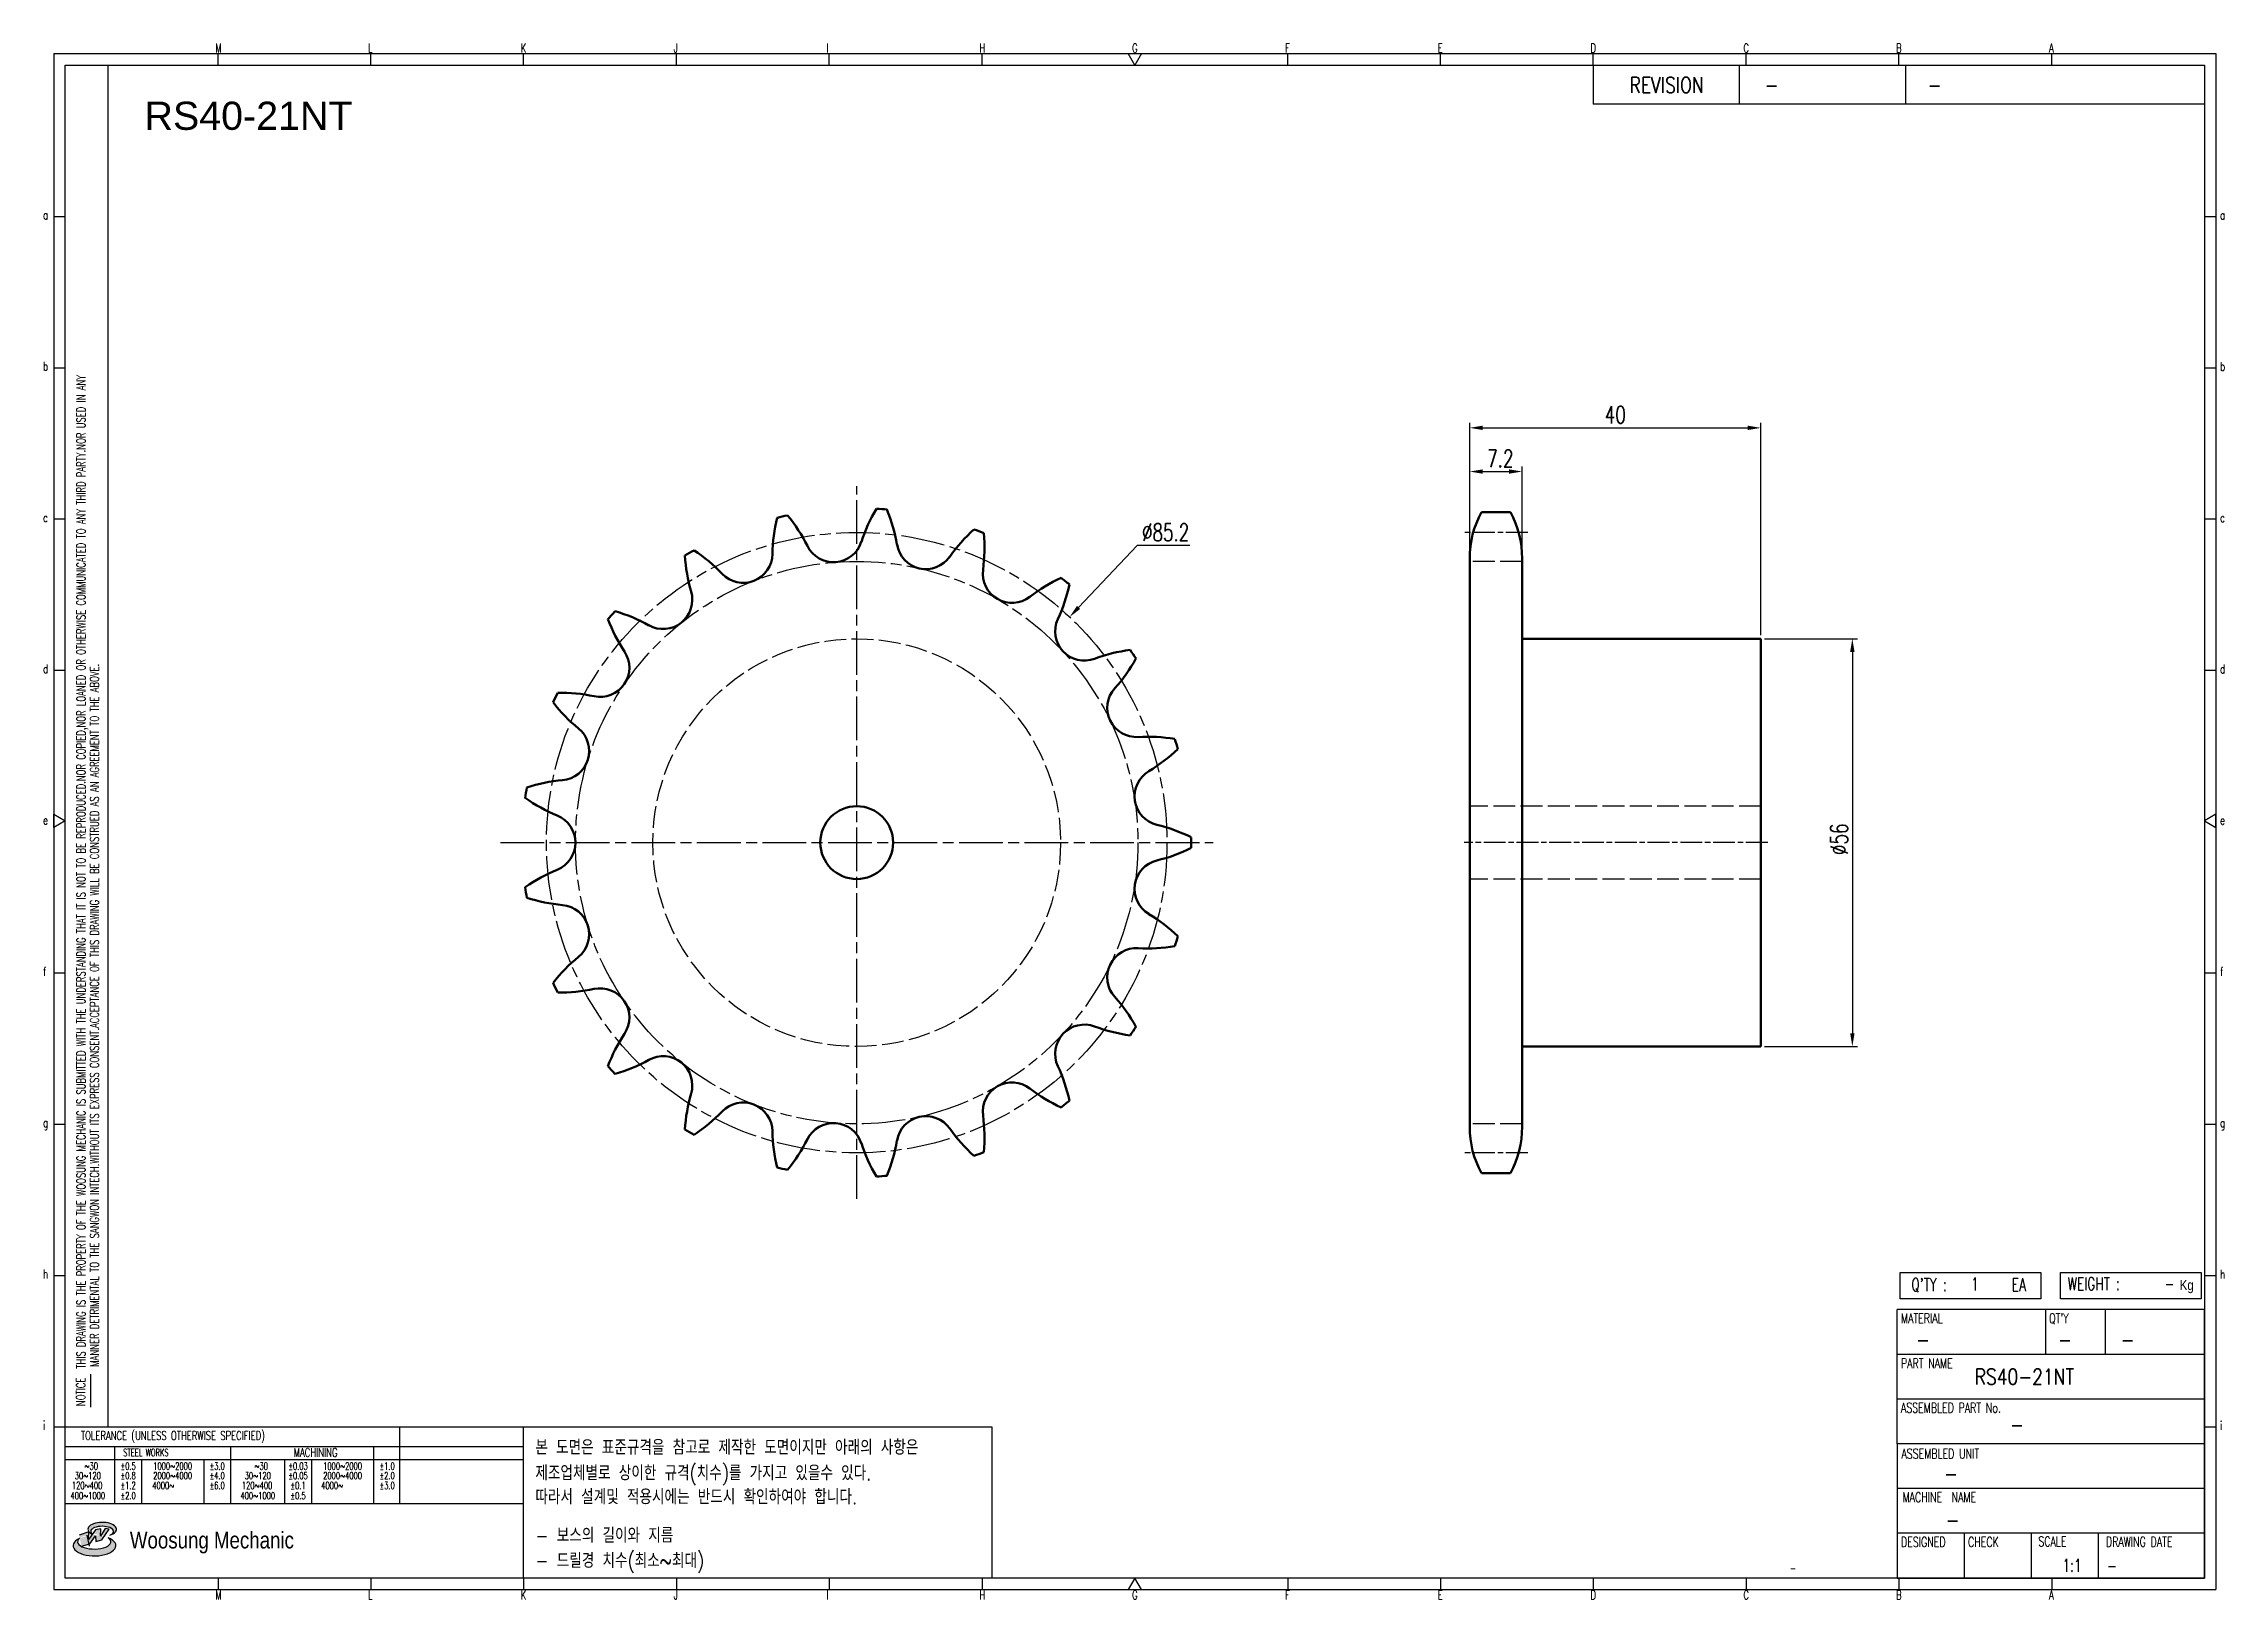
# Model space of a CAD drawing. Header units: millimetres. Extents: x -22172 to -21872, y 1083 to 1297.
import ezdxf
from ezdxf.enums import TextEntityAlignment as Align

# ---------------------------------------------------------------- set-up
doc = ezdxf.new("R2010")
doc.units = ezdxf.units.MM
for name, pattern in [('AM_ISO02W050', [7.5, 6, -1.5]), ('AM_ISO02W050x2', [3.75, 3, -0.75]), ('AM_ISO08W050', [18, 12, -1.5, 3, -1.5]), ('AM_ISO08W050x2', [9, 6, -0.75, 1.5, -0.75])]:
    doc.linetypes.add(name, pattern=pattern)
for name, color, linetype, lineweight in [('AM_0N', 7, 'Continuous', 50), ('AM_3N', 6, 'AM_ISO02W050', 25), ('AM_7', 4, 'AM_ISO08W050', 25), ('AM_7N', 4, 'AM_ISO08W050', 25)]:
    doc.layers.add(name, color=color, linetype=linetype, lineweight=lineweight)
for name, color, linetype in [('S-DIM', 7, 'Continuous'), ('TITLE', 7, 'Continuous'), ('도면레이아웃', 7, 'Continuous')]:
    doc.layers.add(name, color=color, linetype=linetype)
doc.styles.add('HAN', font='ROMANS.shx', dxfattribs={"width": 0.7, "bigfont": 'whgtxt.shx'})
doc.styles.add('HKD_ST2', font='romans.shx', dxfattribs={"width": 0.7, "height": 4, "bigfont": '@extfont2.shx'})
doc.styles.add('HSG', font='SIMPLEX.shx', dxfattribs={"width": 0.7, "bigfont": 'HSG.shx'})
doc.styles.add('ROMANS', font='romans.shx', dxfattribs={"width": 0.7, "bigfont": 'whgtxt.shx'})
doc.styles.add('SLDTEXTSTYLE4', font='arial.ttf', dxfattribs={"width": 0.8})
doc.styles.get("Standard").update_dxf_attribs({"font": 'arial.ttf'})
doc.dimstyles.new('APP3', dxfattribs={"dimtxt": 2.4, "dimasz": 1.8, "dimexe": 0.7, "dimexo": 0.5, "dimgap": 0.6, "dimtad": 1, "dimtoh": 1, "dimdec": 1, "dimrnd": 0.01, "dimzin": 9, "dimdsep": 46, "dimtxsty": 'HSG', "dimcen": 0, "dimclrd": 1, "dimclre": 1, "dimclrt": 256, "dimazin": 2, "dimtp": 1, "dimtm": 1, "dimtfac": 0.5, "dimtdec": 1, "dimtofl": 0, "dimtmove": 0, "dimatfit": 3, "dimfxl": 0, "dimtvp": 1, "dimtolj": 2, "dimlwd": -1, "dimlwe": -1, "dimarcsym": 0})
doc.dimstyles.new('APP3$0', dxfattribs={"dimtxt": 2.4, "dimasz": 1.8, "dimexe": 0.7, "dimexo": 0.5, "dimgap": 0.6, "dimtad": 1, "dimtoh": 1, "dimdec": 1, "dimrnd": 0.01, "dimzin": 9, "dimdsep": 46, "dimtxsty": 'HSG', "dimcen": 0, "dimclrd": 1, "dimclre": 1, "dimclrt": 256, "dimazin": 2, "dimtp": 1, "dimtm": 1, "dimtfac": 0.5, "dimtdec": 1, "dimtofl": 0, "dimtmove": 0, "dimatfit": 3, "dimfxl": 0, "dimtvp": 1, "dimtolj": 2, "dimlwd": -1, "dimlwe": -1, "dimarcsym": 0})

# ---------------------------------------------------------------- blocks, each defined once
blk = doc.blocks.new('SUYWSHJH')
at = {"layer": '도면레이아웃'}
h = blk.add_hatch(color=10, dxfattribs=at)
h.paths.add_polyline_path([(1.544, 35.177), (1.554, 34.966), (1.779, 35.034), (2.054, 35.422), (1.908, 35.446), (1.728, 35.167), (1.741, 35.439), (1.547, 35.405), (1.292, 35.041), (1.295, 35.33), (0.943, 35.208), (1.03, 34.8), (1.336, 34.885)])
edge = h.paths.add_edge_path()
edge.add_ellipse((1.795, 35.421), major_axis=(-0.53, 0), ratio=0.487785, start_angle=122.36065, end_angle=403.39574)
edge.add_line((1.411, 35.244), (1.419, 35.261))
edge.add_ellipse((1.798, 35.344), major_axis=(-0.423, 0), ratio=0.444396, start_angle=131.58977, end_angle=386.19408, ccw=False)
edge = h.paths.add_edge_path()
edge.add_ellipse((1.512, 34.815), major_axis=(-0.793, 0), ratio=0.480113, start_angle=314.67633, end_angle=590.85213)
edge.add_ellipse((1.501, 34.958), major_axis=(-0.62, 0), ratio=0.43311, start_angle=331.7024, end_angle=574.42495, ccw=False)
for p, q in [((0, 90.118), (80.15, 90.118)), ((0, 90.118), (0, 33.191)), ((6.089, 89.693), (6.089, 90.118)), ((11.753, 89.693), (11.753, 90.118)), ((17.418, 89.693), (17.418, 90.118)), ((23.082, 89.693), (23.082, 90.118)), ((28.746, 89.693), (28.746, 90.118)), ((34.411, 89.693), (34.411, 90.118)), ((45.739, 89.693), (45.739, 90.118)), ((51.404, 89.693), (51.404, 90.118)), ((57.068, 89.693), (57.068, 90.118)), ((62.732, 89.693), (62.732, 90.118)), ((68.397, 89.693), (68.397, 90.118)), ((74.061, 89.693), (74.061, 90.118)), ((80.15, 90.118), (80.15, 33.191)), ((0, 84.085), (0.425, 84.085)), ((79.725, 84.085), (80.15, 84.085)), ((0, 78.478), (0.425, 78.478)), ((79.725, 78.478), (80.15, 78.478)), ((0, 72.87), (0.425, 72.87)), ((79.725, 72.87), (80.15, 72.87)), ((0, 67.262), (0.425, 67.262)), ((79.725, 67.262), (80.15, 67.262)), ((0, 56.047), (0.425, 56.047)), ((79.725, 56.047), (80.15, 56.047)), ((0, 50.439), (0.425, 50.439)), ((79.725, 50.439), (80.15, 50.439)), ((0, 44.832), (0.425, 44.832)), ((79.725, 44.832), (80.15, 44.832)), ((1.377, 39.947), (1.377, 41.174)), ((0, 39.224), (0.425, 39.224)), ((79.725, 39.224), (80.15, 39.224)), ((0, 33.191), (80.15, 33.191)), ((6.089, 33.616), (6.089, 33.191)), ((11.753, 33.616), (11.753, 33.191)), ((17.418, 33.616), (17.418, 33.191)), ((23.082, 33.616), (23.082, 33.191)), ((28.746, 33.616), (28.746, 33.191)), ((34.411, 33.616), (34.411, 33.191)), ((45.739, 33.616), (45.739, 33.191)), ((51.404, 33.616), (51.404, 33.191)), ((57.068, 33.616), (57.068, 33.191)), ((62.732, 33.616), (62.732, 33.191)), ((68.397, 33.616), (68.397, 33.191)), ((74.061, 33.616), (74.061, 33.191))]:
    blk.add_line(p, q)
at = {"color": 2}
for p, q in [((2.017, 39.224), (2.017, 89.693)), ((0.425, 39.224), (17.418, 39.224)), ((12.816, 39.224), (12.816, 36.382)), ((17.418, 33.616), (17.418, 39.224)), ((0.425, 38.487), (17.418, 38.487)), ((0.425, 38.012), (17.418, 38.012)), ((2.257, 38.487), (2.257, 36.382)), ((3.257, 38.012), (3.257, 36.382)), ((5.557, 38.012), (5.557, 36.382)), ((6.557, 38.5), (6.557, 36.382)), ((8.557, 38.012), (8.557, 36.382)), ((9.557, 38.026), (9.557, 36.382)), ((11.857, 38.487), (11.857, 36.382)), ((0.425, 36.382), (17.418, 36.382))]:
    blk.add_line(p, q, dxfattribs=at)
at = {"color": 6, "ltscale": 0.5}
for p, q in [((57.068, 89.693), (57.068, 88.246)), ((62.47, 89.693), (62.47, 88.246)), ((68.635, 89.693), (68.635, 88.246)), ((79.725, 88.246), (57.068, 88.246)), ((68.336, 38.59), (68.336, 43.563)), ((79.725, 43.563), (68.336, 43.563)), ((73.827, 43.563), (73.827, 41.905)), ((76.037, 43.563), (76.037, 41.905)), ((79.725, 38.59), (79.725, 43.563)), ((79.725, 41.905), (68.336, 41.905)), ((79.725, 40.248), (68.336, 40.248)), ((68.336, 38.59), (68.336, 33.616)), ((79.725, 38.59), (68.336, 38.59)), ((79.725, 33.616), (79.725, 38.59)), ((79.725, 36.932), (68.336, 36.932)), ((79.725, 35.274), (68.336, 35.274)), ((70.822, 33.616), (70.822, 35.274)), ((73.309, 33.616), (73.309, 35.274)), ((75.796, 33.616), (75.796, 35.274)), ((68.336, 33.616), (79.725, 33.616))]:
    blk.add_line(p, q, dxfattribs=at)
for points in [[(40.075, 89.693), (39.83, 90.118), (40.32, 90.118)], [(0.425, 89.693), (79.725, 89.693), (79.725, 33.616), (0.425, 33.616)], [(0.425, 61.679), (0, 61.433), (0, 61.924)], [(79.725, 61.679), (80.15, 61.433), (80.15, 61.924)], [(40.075, 33.616), (39.83, 33.191), (40.32, 33.191)]]:
    blk.add_lwpolyline(points, close=True)
at = {"layer": 'TITLE', "color": 20}
for p, q in [((68.449, 43.961), (68.449, 44.936)), ((68.449, 44.936), (73.654, 44.936)), ((73.654, 44.936), (73.654, 43.961)), ((74.39, 43.961), (74.39, 44.936)), ((74.39, 44.936), (79.595, 44.936)), ((79.595, 44.936), (79.595, 43.961)), ((73.654, 43.961), (68.449, 43.961)), ((79.595, 43.961), (74.39, 43.961))]:
    blk.add_line(p, q, dxfattribs=at)
at = {"layer": '도면레이아웃'}
for p, q in [((1.295, 35.33), (0.943, 35.208)), ((1.03, 34.8), (1.336, 34.885)), ((1.224, 35.208), (1.311, 34.8)), ((1.224, 35.208), (1.224, 35.208)), ((1.547, 35.405), (1.292, 35.041)), ((1.292, 35.041), (1.295, 35.33)), ((1.336, 34.885), (1.544, 35.177)), ((1.419, 35.261), (1.411, 35.244)), ((1.544, 35.177), (1.554, 34.966)), ((1.741, 35.439), (1.547, 35.405)), ((1.554, 34.966), (1.779, 35.034)), ((1.908, 35.446), (1.728, 35.167)), ((1.728, 35.167), (1.741, 35.439)), ((1.779, 35.034), (2.054, 35.422)), ((2.054, 35.422), (1.908, 35.446))]:
    blk.add_line(p, q, dxfattribs=at)
for centre, major_axis, ratio, start_param, end_param in [((1.795, 35.421), (-0.53, 0), 0.487785, 2.135596, 7.040584), ((1.512, 34.815), (-0.793, 0), 0.480113, 5.492138, 10.312315), ((1.501, 34.958), (-0.62, 0), 0.43311, 5.789299, 10.025607), ((1.798, 35.344), (-0.423, 0), 0.444396, 2.296675, 6.740358)]:
    blk.add_ellipse(centre, major_axis=major_axis, ratio=ratio, start_param=start_param, end_param=end_param, dxfattribs=at)
at = {"color": 4, "style": 'HKD_ST2', "width": 0.7}
for s, p in [('M', (5.988, 90.164)), ('L', (11.652, 90.164)), ('K', (17.316, 90.164)), ('J', (22.981, 90.164)), ('I', (28.645, 90.164)), ('H', (34.309, 90.164)), ('G', (39.974, 90.164)), ('F', (45.638, 90.164)), ('E', (51.302, 90.164)), ('D', (56.967, 90.164)), ('C', (62.631, 90.164)), ('B', (68.295, 90.164)), ('A', (73.96, 90.164)), ('a', (-0.395, 83.976)), ('a', (80.305, 83.97)), ('b', (-0.395, 78.368)), ('b', (80.305, 78.362)), ('c', (-0.395, 72.76)), ('c', (80.305, 72.754)), ('d', (-0.395, 67.153)), ('d', (80.305, 67.147)), ('e', (-0.395, 61.545)), ('e', (80.305, 61.539)), ('f', (-0.395, 55.937)), ('f', (80.305, 55.931)), ('g', (-0.395, 50.33)), ('g', (80.305, 50.324)), ('h', (-0.395, 44.722)), ('h', (80.305, 44.716)), ('i', (-0.395, 39.114)), ('i', (80.305, 39.108)), ('M', (5.988, 32.824)), ('L', (11.652, 32.824)), ('K', (17.316, 32.824)), ('J', (22.981, 32.824)), ('I', (28.645, 32.824)), ('H', (34.309, 32.824)), ('G', (39.974, 32.824)), ('F', (45.638, 32.824)), ('E', (51.302, 32.824)), ('D', (56.967, 32.824)), ('C', (62.631, 32.824)), ('B', (68.295, 32.824)), ('A', (73.96, 32.824))]:
    blk.add_text(s, height=0.326, dxfattribs=at).set_placement(p)
for s, height, style, width, p in [('REVISION', 0.5806, 'HAN', 0.8, (58.415, 88.664)), ('-', 0.581, 'HAN', 0.8, (63.426, 88.664)), ('-', 0.581, 'HAN', 0.8, (69.468, 88.664)), ("Q'TY : ", 0.4746, 'HKD_ST2', 0.7, (68.857, 44.253)), ('1', 0.475, 'HKD_ST2', 0.7, (71.071, 44.275)), ('EA', 0.4746, 'HKD_ST2', 0.7, (72.578, 44.253)), ('WEIGHT : ', 0.4746, 'HKD_ST2', 0.7, (74.65, 44.286)), ('-', 0.581, 'HAN', 0.8, (69.029, 42.157)), ('-', 0.581, 'HAN', 0.8, (74.289, 42.157)), ('-', 0.581, 'HAN', 0.8, (76.623, 42.157)), ('-', 0.581, 'HAN', 0.8, (72.515, 39.013)), ('-', 0.581, 'HAN', 0.8, (70.067, 37.189)), ('-', 0.581, 'HAN', 0.8, (70.126, 35.48)), ('1:1', 0.4746, 'HKD_ST2', 0.7, (74.458, 33.848)), ('-', 0.475, 'HKD_ST2', 0.7, (76.112, 33.837))]:
    blk.add_text(s, height=height, dxfattribs=dict(style=style, width=width)).set_placement(p)
at = {"color": 6, "style": 'HKD_ST2', "width": 0.7}
for s, p in [(' THIS DRAWING IS THE PROPERTY OF THE WOOSUNG MECHANIC IS SUBMITTED WITH THE UNDERSTANDING THAT IT IS NOT TO BE REPRODUCED.NOR COPIED,NOR LOANED OR OTHERWISE COMMUNICATED TO ANY THIRD PARTY.NOR USED IN ANY', (1.173, 41.217)), ('MANNER DETRIMENTAL TO THE SANGWON INTECH.WITHOUT ITS EXPRESS CONSENT.ACCEPTANCE OF THIS DRAWING WILL BE CONSTRUED AS AN AGREEMENT TO THE ABOVE.', (1.672, 41.447))]:
    blk.add_text(s, height=0.326266, rotation=90, dxfattribs=at).set_placement(p)
at = {"style": 'HKD_ST2', "width": 0.7}
blk.add_text('-', height=0.475, dxfattribs=at).set_placement((78.613, 44.286), align=Align.RIGHT)
at = {"color": 4, "style": 'HKD_ST2', "width": 0.7}
for s, height, p in [('MATERIAL', 0.3651, (68.474, 43.425)), ("QT'Y", 0.3651, (73.965, 43.425)), ('PART NAME', 0.3651, (68.474, 41.756)), ('ASSEMBLED PART No.', 0.36511, (68.474, 40.109)), ('ASSEMBLED UNIT', 0.36511, (68.49, 38.408)), ('MACHINE  NAME', 0.36511, (68.532, 36.794)), ('DESIGNED', 0.3651, (68.474, 35.136)), ('CHECK', 0.3651, (70.961, 35.136)), ('SCALE', 0.3651, (73.566, 35.153)), ('DRAWING DATE', 0.36511, (76.071, 35.141))]:
    blk.add_text(s, height=height, dxfattribs=at).set_placement(p, align=Align.TOP_LEFT)
at = {"style": 'HKD_ST2', "width": 0.7}
blk.add_text('NOTICE', height=0.3263, rotation=90, dxfattribs=at).set_placement((1.163, 39.988))
for s, height, style, width, p in [('TOLERANCE (UNLESS OTHERWISE SPECIFIED)', 0.32627, 'HKD_ST2', 0.7, (4.417, 38.896)), ('-', 0.326, 'ROMANS', 0.65, (64.469, 33.975))]:
    blk.add_text(s, height=height, dxfattribs=dict(style=style, width=width)).set_placement(p, align=Align.MIDDLE_CENTER)
at = {"color": 4, "style": 'HKD_ST2', "width": 0.7}
for s, height, p in [('STEEL WORKS', 0.26101, (3.416, 38.268)), ('MACHINING', 0.3263, (9.707, 38.27)), ('%%P0.5', 0.261, (2.757, 37.762)), ('%%P0.8', 0.261, (2.757, 37.411)), ('%%P3.0', 0.261, (6.057, 37.762)), ('%%P4.0', 0.261, (6.057, 37.411)), ('%%P0.03', 0.261, (9.057, 37.762)), ('%%P0.05', 0.261, (9.057, 37.411)), ('%%P1.0', 0.261, (12.357, 37.762)), ('%%P2.0', 0.261, (12.357, 37.411)), ('%%P1.2', 0.261, (2.757, 37.045)), ('%%P2.0', 0.261, (2.757, 36.67)), ('%%P6.0', 0.261, (6.057, 37.045)), ('%%P0.1', 0.261, (9.057, 37.045)), ('%%P0.5', 0.261, (9.057, 36.67)), ('%%P3.0', 0.261, (12.357, 37.045))]:
    blk.add_text(s, height=height, dxfattribs=at).set_placement(p, align=Align.MIDDLE)
for s, height, p in [('30%%126120', 0.261, (1.263, 37.411)), ('%%12630', 0.261, (1.389, 37.762)), ('2000%%1264000', 0.26101, (4.407, 37.411)), ('1000%%1262000', 0.26101, (4.407, 37.762)), ('30%%126120', 0.261, (7.563, 37.411)), ('%%12630', 0.261, (7.689, 37.762)), ('2000%%1264000', 0.26101, (10.707, 37.411)), ('1000%%1262000', 0.26101, (10.707, 37.762)), ('400%%1261000', 0.26101, (1.263, 36.67)), ('120%%126400', 0.26101, (1.237, 37.045)), ('4000%%126', 0.261, (4.061, 37.045)), ('400%%1261000', 0.26101, (7.563, 36.67)), ('120%%126400', 0.26101, (7.537, 37.045)), ('4000%%126', 0.261, (10.321, 37.045))]:
    blk.add_text(s, height=height, dxfattribs=at).set_placement(p, align=Align.MIDDLE_CENTER)
at = {"color": 1, "style": 'SLDTEXTSTYLE4', "width": 0.8}
blk.add_text('Woosung Mechanic', height=0.61957, dxfattribs=at).set_placement((2.822, 34.711))
at = {"layer": 'TITLE', "width": 0.8}
blk.add_text('Kg', height=0.3789, dxfattribs=at).set_placement((78.807, 44.286))
blk = doc.blocks.new('*D122')
at = {"layer": 'Defpoints', "color": 0, "transparency": 16777216}
for p in [(-22030.66, 1217.78), (-22089.14, 1155.8)]:
    blk.add_point(p, dxfattribs=at)
at = {"layer": 'S-DIM', "color": 1, "transparency": 16777216}
for p, q in [((-22021.39, 1227.62), (-22029.43, 1219.09)), ((-22014.15, 1227.62), (-22021.39, 1227.62))]:
    blk.add_line(p, q, dxfattribs=at)
blk.add_solid([(-22029.65, 1219.3), (-22029.21, 1218.89), (-22030.66, 1217.78)], dxfattribs=at)
at = {"layer": 'S-DIM', "transparency": 16777216, "insert": (-22017.47, 1229.42), "char_height": 2.4, "attachment_point": 5, "style": 'HSG'}
blk.add_mtext('\\A2;∅85.2', dxfattribs=at)
blk = doc.blocks.new('*D123')
at = {"layer": 'Defpoints', "color": 0, "transparency": 16777216}
for p in [(-21968.51, 1237.76), (-21975.71, 1225.42), (-21968.51, 1225.8)]:
    blk.add_point(p, dxfattribs=at)
at = {"layer": 'S-DIM', "color": 1, "transparency": 16777216}
for p, q in [((-21975.71, 1225.92), (-21975.71, 1238.46)), ((-21973.91, 1237.76), (-21970.31, 1237.76)), ((-21968.51, 1226.3), (-21968.51, 1238.46))]:
    blk.add_line(p, q, dxfattribs=at)
for points in [[(-21973.91, 1238.06), (-21973.91, 1237.46), (-21975.71, 1237.76)], [(-21970.31, 1238.06), (-21970.31, 1237.46), (-21968.51, 1237.76)]]:
    blk.add_solid(points, dxfattribs=at)
at = {"layer": 'S-DIM', "transparency": 16777216, "insert": (-21971.5, 1239.56), "char_height": 2.4, "attachment_point": 5, "style": 'HSG'}
blk.add_mtext('\\A2;7.2', dxfattribs=at)
blk = doc.blocks.new('*D124')
at = {"layer": 'Defpoints', "color": 0, "transparency": 16777216}
for p in [(-21935.71, 1243.76), (-21975.71, 1225.42), (-21935.71, 1214.79)]:
    blk.add_point(p, dxfattribs=at)
at = {"layer": 'S-DIM', "color": 1, "transparency": 16777216}
for p, q in [((-21975.71, 1225.92), (-21975.71, 1244.46)), ((-21973.91, 1243.76), (-21937.51, 1243.76)), ((-21935.71, 1215.29), (-21935.71, 1244.46))]:
    blk.add_line(p, q, dxfattribs=at)
for points in [[(-21973.91, 1244.06), (-21973.91, 1243.46), (-21975.71, 1243.76)], [(-21937.51, 1244.06), (-21937.51, 1243.46), (-21935.71, 1243.76)]]:
    blk.add_solid(points, dxfattribs=at)
at = {"layer": 'S-DIM', "transparency": 16777216, "insert": (-21955.71, 1245.56), "char_height": 2.4, "attachment_point": 5, "style": 'HSG'}
blk.add_mtext('\\A2;40', dxfattribs=at)
blk = doc.blocks.new('*D125')
at = {"layer": 'Defpoints', "color": 0, "transparency": 16777216}
for p in [(-21935.71, 1214.79), (-21935.71, 1158.79), (-21923.15, 1158.79)]:
    blk.add_point(p, dxfattribs=at)
at = {"layer": 'S-DIM', "color": 1, "transparency": 16777216}
for p, q in [((-21935.21, 1214.79), (-21922.45, 1214.79)), ((-21923.15, 1212.99), (-21923.15, 1160.59)), ((-21935.21, 1158.79), (-21922.45, 1158.79))]:
    blk.add_line(p, q, dxfattribs=at)
for points in [[(-21923.45, 1212.99), (-21922.85, 1212.99), (-21923.15, 1214.79)], [(-21923.45, 1160.59), (-21922.85, 1160.59), (-21923.15, 1158.79)]]:
    blk.add_solid(points, dxfattribs=at)
at = {"layer": 'S-DIM', "transparency": 16777216, "insert": (-21924.95, 1187.25), "char_height": 2.4, "attachment_point": 5, "rotation": 90, "style": 'HSG'}
blk.add_mtext('\\A2;%%c56', dxfattribs=at)

msp = doc.modelspace()

# ---------------------------------------------------------------- linework, layer by layer
at = {"color": 4}
msp.add_lwpolyline([(-22105.65, 1106.57), (-22041.33, 1106.57), (-22041.33, 1085.79), (-22105.65, 1085.79)], close=True, dxfattribs=at)
at = {"layer": 'AM_0N'}
for p, q in [((-21974.09, 1232.2), (-21970.12, 1232.2)), ((-21975.71, 1225.8), (-21975.71, 1147.78)), ((-21968.51, 1225.8), (-21968.51, 1147.78)), ((-21968.51, 1214.79), (-21935.71, 1214.79)), ((-21935.71, 1214.79), (-21935.71, 1158.79)), ((-21968.51, 1158.79), (-21935.71, 1158.79)), ((-21974.09, 1141.38), (-21970.12, 1141.38))]:
    msp.add_line(p, q, dxfattribs=at)
msp.add_circle((-22059.9, 1186.79), 5, dxfattribs=at)
for centre, radius, start, end in [((-22049.53, 1226.17), 21.94, 166.1662, 179.2857), ((-22059.9, 1186.79), 45.94, 101.9493, 103.7649), ((-22086.33, 1217.77), 21.94, 26.4286, 39.5481), ((-22038.38, 1221.36), 21.94, 149.0233, 162.1429), ((-22059.9, 1186.79), 45.94, 84.8065, 86.6221), ((-22076.03, 1224.18), 21.94, 9.2857, 22.4053), ((-21962.21, 1225.8), 13.5, 151.7009, 180), ((-21982.01, 1225.8), 13.5, 0, 28.2991), ((-22063.09, 1229.32), 4.01, 206.4286, 342.1429), ((-22029.15, 1213.48), 21.94, 131.8804, 145), ((-22059.9, 1186.79), 45.94, 67.6636, 69.4792), ((-22064.29, 1227.27), 21.94, 352.1429, 5.2624), ((-22059.9, 1186.79), 45.94, 119.0922, 120.9078), ((-22061.59, 1227.48), 21.94, 183.309, 196.4286), ((-22094.29, 1208.6), 21.94, 43.5714, 56.691), ((-22075.48, 1226.49), 4.01, 223.5714, 359.2857), ((-22050.41, 1228.37), 4.01, 189.2857, 325), ((-22038.58, 1223.73), 4.01, 172.1429, 307.8571), ((-22022.65, 1203.23), 21.94, 114.7376, 127.8571), ((-22052.16, 1226.77), 21.94, 335, 348.1196), ((-22059.9, 1186.79), 45.94, 50.5208, 52.3364), ((-22086.49, 1220.14), 4.01, 240.7143, 16.4286), ((-22059.9, 1186.79), 45.94, 136.2351, 138.0507), ((-22073.51, 1225.17), 21.94, 200.4519, 213.5714), ((-22099.19, 1197.5), 21.94, 60.7143, 73.8338), ((-22028.64, 1215.8), 4.01, 155, 290.7143), ((-22019.46, 1191.52), 21.94, 97.5947, 110.7143), ((-22059.9, 1186.79), 45.94, 33.3779, 35.1935), ((-22095.14, 1210.82), 4.01, 257.8571, 33.5714), ((-22040.73, 1222.71), 21.94, 317.8571, 330.9767), ((-22059.9, 1186.79), 45.94, 153.3779, 155.1935), ((-22100.6, 1185.44), 21.94, 77.8571, 90.9767), ((-22021.48, 1205.3), 4.01, 137.8571, 273.5714), ((-22084.22, 1219.45), 21.94, 217.5947, 230.7143), ((-22100.65, 1199.36), 4.01, 275, 50.7143), ((-22019.86, 1179.39), 21.94, 80.4519, 93.5714), ((-22030.99, 1215.47), 21.94, 300.7143, 313.8338), ((-22059.9, 1186.79), 45.94, 16.2351, 18.0507), ((-22098.39, 1173.51), 21.94, 95, 108.1196), ((-22017.73, 1193.15), 4.01, 120.7143, 256.4286), ((-22059.9, 1186.79), 45.94, 170.5208, 172.3364), ((-22092.76, 1210.84), 21.94, 234.7376, 247.8571), ((-22102.55, 1186.79), 4.01, 292.1429, 67.8571), ((-22023.82, 1167.92), 21.94, 63.309, 76.4286), ((-22059.9, 1186.79), 45.94, 359.0922, 0.9078), ((-22017.73, 1180.44), 4.01, 103.5714, 239.2857), ((-22023.82, 1205.67), 21.94, 283.5714, 296.691), ((-22092.76, 1162.75), 21.94, 112.1429, 125.2624), ((-22059.9, 1186.79), 45.94, 187.6636, 189.4792), ((-22098.39, 1200.08), 21.94, 251.8804, 265), ((-22100.65, 1174.22), 4.01, 309.2857, 85), ((-22030.99, 1158.12), 21.94, 46.1662, 59.2857), ((-22021.48, 1168.29), 4.01, 86.4286, 222.1429), ((-22019.86, 1194.2), 21.94, 266.4286, 279.5481), ((-22059.9, 1186.79), 45.94, 341.9493, 343.7649), ((-22084.22, 1154.13), 21.94, 129.2857, 142.4053), ((-22059.9, 1186.79), 45.94, 204.8065, 206.6221), ((-22100.6, 1188.15), 21.94, 269.0233, 282.1429), ((-22095.14, 1162.77), 4.01, 326.4286, 102.1429), ((-22040.73, 1150.87), 21.94, 29.0233, 42.1429), ((-22073.51, 1148.42), 21.94, 146.4286, 159.5481), ((-22028.64, 1157.79), 4.01, 69.2857, 205), ((-22019.46, 1182.07), 21.94, 249.2857, 262.4053), ((-22059.9, 1186.79), 45.94, 324.8065, 326.6221), ((-22099.19, 1176.09), 21.94, 286.1662, 299.2857), ((-22086.49, 1153.45), 4.01, 343.5714, 119.2857), ((-22059.9, 1186.79), 45.94, 221.9493, 223.7649), ((-22038.58, 1149.86), 4.01, 52.1429, 187.8571), ((-22052.16, 1146.82), 21.94, 11.8804, 25), ((-22061.59, 1146.11), 21.94, 163.5714, 176.691), ((-22075.48, 1147.1), 4.01, 0.7143, 136.4286), ((-22022.65, 1170.36), 21.94, 232.1429, 245.2624), ((-22059.9, 1186.79), 45.94, 307.6636, 309.4792), ((-22059.9, 1186.79), 45.94, 239.0922, 240.9078), ((-22094.29, 1164.99), 21.94, 303.309, 316.4286), ((-22063.09, 1144.27), 4.01, 17.8571, 153.5714), ((-22050.41, 1145.22), 4.01, 35, 170.7143), ((-22029.15, 1160.11), 21.94, 215, 228.1196), ((-22064.29, 1146.31), 21.94, 354.7376, 7.8571), ((-21962.21, 1147.78), 13.5, 180, 208.2991), ((-21982.01, 1147.78), 13.5, 331.7009, 0), ((-22049.53, 1147.42), 21.94, 180.7143, 193.8338), ((-22086.33, 1155.82), 21.94, 320.4519, 333.5714), ((-22038.38, 1152.23), 21.94, 197.8571, 210.9767), ((-22076.03, 1149.41), 21.94, 337.5947, 350.7143), ((-22059.9, 1186.79), 45.94, 290.5208, 292.3364), ((-22059.9, 1186.79), 45.94, 256.2351, 258.0507), ((-22059.9, 1186.79), 45.94, 273.3779, 275.1935)]:
    msp.add_arc(centre, radius, start, end, dxfattribs=at)
at = {"layer": 'AM_3N', "linetype": 'AM_ISO02W050x2'}
for p, q in [((-21968.51, 1225.42), (-21975.71, 1225.42)), ((-21968.51, 1148.16), (-21975.71, 1148.16))]:
    msp.add_line(p, q, dxfattribs=at)
at = {"layer": 'AM_3N', "color": 2, "linetype": 'AM_ISO02W050x2'}
for p, q in [((-21935.71, 1191.79), (-21975.71, 1191.79)), ((-21935.71, 1181.79), (-21975.71, 1181.79))]:
    msp.add_line(p, q, dxfattribs=at)
msp.add_circle((-22059.9, 1186.79), 28, dxfattribs=at)
at = {"layer": 'AM_7', "linetype": 'AM_ISO08W050x2'}
for radius in [42.61, 38.63]:
    msp.add_circle((-22059.9, 1186.79), radius, dxfattribs=at)
at = {"layer": 'AM_7N', "linetype": 'AM_ISO08W050x2'}
for p, q in [((-22059.9, 1137.85), (-22059.9, 1235.73)), ((-22108.84, 1186.79), (-22010.96, 1186.79))]:
    msp.add_line(p, q, dxfattribs=at)
at = {"layer": 'AM_7N', "linetype": 'AM_ISO08W050x2', "ltscale": 0.5}
for p, q in [((-21967.74, 1229.4), (-21976.47, 1229.4)), ((-21934.77, 1186.79), (-21976.47, 1186.79)), ((-21967.74, 1144.19), (-21976.47, 1144.19))]:
    msp.add_line(p, q, dxfattribs=at)

# ---------------------------------------------------------------- block references
at = {"xscale": 3.705404611502525, "yscale": 3.705404611502525, "zscale": 3.705404611502525}
msp.add_blockref('SUYWSHJH', (-22170.19, 961.23), dxfattribs=at)

# ---------------------------------------------------------------- texts
at = {"color": 2}
msp.add_text('RS40-21NT', height=3.872, dxfattribs=at).set_placement((-22157.72, 1284.69))
at = {"style": 'HAN', "width": 0.8}
msp.add_text('RS40-21NT', height=2.151, dxfattribs=at).set_placement((-21906.34, 1112.36))
at = {"color": 4, "style": 'HAN', "width": 0.8}
for s, p in [('본 도면은 표준규격을 참고로 제작한 도면이지만 아래의 사항은', (-22104.04, 1102.72)), ('제조업체별로 상이한 규격(치수)를 가지고 있을수 있다.', (-22104.04, 1099.2)), ('따라서 설계및 적용시에는 반드시 확인하여야 합니다.', (-22104.04, 1095.92)), ('- 보스의 길이와 지름', (-22104.04, 1090.64)), ('- 드릴경 치수(최소~최대)', (-22104.04, 1087.17))]:
    msp.add_text(s, height=2.0356, dxfattribs=at).set_placement(p)

# ---------------------------------------------------------------- dimensions: what is measured, and where the dimension line sits
at = {"layer": 'S-DIM'}
dim = msp.add_linear_dim(base=(-21935.71, 1243.76), p1=(-21975.71, 1225.42), p2=(-21935.71, 1214.79), dimstyle='APP3$0', dxfattribs=at)
dim.commit()
dim.dimension.update_dxf_attribs({"geometry": '*D124', "text_midpoint": (-21955.71, 1245.56)})
dim = msp.add_linear_dim(base=(-21968.51, 1237.76), p1=(-21975.71, 1225.42), p2=(-21968.51, 1225.8), dimstyle='APP3$0', dxfattribs=at)
dim.commit()
dim.dimension.update_dxf_attribs({"geometry": '*D123', "text_midpoint": (-21971.5, 1237.76), "dimtype": 160})
at = {"layer": 'S-DIM', "color": 3}
dim = msp.add_diameter_dim_2p(p1=(-22089.14, 1155.8), p2=(-22030.66, 1217.78), dimstyle='APP3', dxfattribs=at)
dim.commit()
dim.dimension.update_dxf_attribs({"geometry": '*D122', "text_midpoint": (-22017.47, 1227.62), "dimtype": 163})
at = {"layer": 'S-DIM'}
dim = msp.add_linear_dim(base=(-21923.15, 1158.79), p1=(-21935.71, 1214.79), p2=(-21935.71, 1158.79), angle=90, text='%%c<>', dimstyle='APP3$0', dxfattribs=at)
dim.commit()
dim.dimension.update_dxf_attribs({"geometry": '*D125', "text_midpoint": (-21923.15, 1187.25), "dimtype": 160})

doc.saveas('drawing.dxf')
